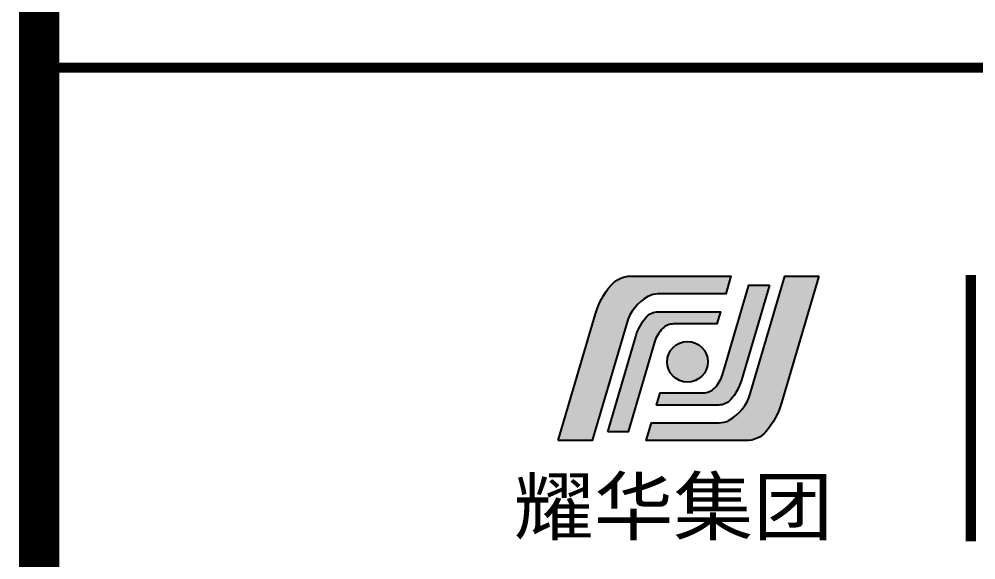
# Model space of a CAD drawing. Extents: x -55118 to 386282, y -631686 to -470886.
# Drawn here: x 63412 to 66750, y -518794 to -516907 of the extents above; entities that cross this region are included whole.
import ezdxf

# ---------------------------------------------------------------- set-up
doc = ezdxf.new("R2010")
doc.units = 0
doc.header["$LTSCALE"] = 1000
doc.header["$MEASUREMENT"] = 0
for name, color, linetype in [('3', 3, 'CONTINUOUS'), ('图框', 4, 'CONTINUOUS'), ('家具', 35, 'CONTINUOUS')]:
    doc.layers.add(name, color=color, linetype=linetype)
doc.styles.add('-黑体', font='simhei.ttf', dxfattribs={"width": 0.8})

# ---------------------------------------------------------------- blocks, each defined once
blk = doc.blocks.new('yhlogo01')
at = {"layer": '家具'}
h = blk.add_hatch(color=5, dxfattribs=at)
h.dxf.hatch_style = 1
h.paths.add_polyline_path([(243496.4297811407, -10479.33175228268, 0.2174727721033012), (243118.6349315595, -10651.80915515404, 0.1075559214367939), (242812.8083269913, -11211.68171805657), (242090.9063861661, -13669.64493794192), (242748.8166466388, -13669.64493794192), (243418.1854214451, -11389.6694430011, -0.19717890885757), (243830.3649421591, -10874.52929703217, -0.1273347370917847), (244024.4521864142, -10824.2865580254), (245336.0998570008, -10824.2865580254), (245437.4898118477, -10479.33175228268)])
h = blk.add_hatch(color=5, dxfattribs=at)
h.dxf.hatch_style = 1
h.paths.add_polyline_path([(245735.4472798892, -13669.64493794192, 0.2174727721032802), (246113.2421294704, -13497.1675350706, 0.1075559214368167), (246419.0687340387, -12937.29497216795), (247140.9706748639, -10479.33175228268), (246483.0604143911, -10479.33175228268), (245813.6916395846, -12759.30724722437, -0.1971789088572864), (245401.5121188709, -13274.4473931924, -0.1273347370917942), (245207.4248746158, -13324.69013219917), (243895.7772040291, -13324.69013219917), (243794.3872491822, -13669.64493794192)])
h = blk.add_hatch(color=5, dxfattribs=at)
h.dxf.hatch_style = 1
h.paths.add_polyline_path([(245430.8611899983, -12877.86638939462, 0.1093664727785229), (245639.453722176, -12499.22633192304), (246182.0387513717, -10651.80915515404), (245784.2922744539, -10651.80915515404), (245272.9346151327, -12391.57994706894, -0.1253067589665132), (245117.453680721, -12653.93890134204, -0.1991992421947447), (244905.0876318119, -12742.04113997891), (244067.0308118332, -12742.04113997888), (243997.167158876, -12979.73532645646), (245205.5967189892, -12979.73532645646, 0.2155993663494431)])
h = blk.add_hatch(color=5, dxfattribs=at)
h.dxf.hatch_style = 1
h.paths.add_polyline_path([(243801.0158710317, -11271.11030082994, 0.10936647277854), (243592.4233388539, -11649.7503583016), (243049.8383096582, -13497.16753507056), (243447.584786576, -13497.16753507056), (243958.942445897, -11757.39674315657, -0.1253067589668707), (244114.4233803088, -11495.03778888262, -0.1991992421947921), (244326.7894292181, -11406.93555024569), (245164.8462491967, -11406.93555024569), (245234.7099021539, -11169.24136376812), (244026.2803420408, -11169.24136376812, 0.2155993663494261)])
h = blk.add_hatch(color=1, dxfattribs=at)
h.dxf.hatch_style = 1
h.paths.add_polyline_path([(244990.8879417925, -12140.39006664162, 1), (244202.3736493761, -12140.39006664162, 1)])
at = {"layer": '家具', "color": 5}
for points in [[(242090.9063861661, -13669.64493794192), (242812.8083269913, -11211.68171805657, -0.1075559214367966), (243118.6349315595, -10651.80915515403, -0.2174727721032954), (243496.4297811407, -10479.33175228268), (245437.4898118477, -10479.33175228268), (245336.0998570008, -10824.2865580254), (244024.4521864141, -10824.2865580254, 0.127334737091765), (243830.3649421591, -10874.52929703217, 0.1971247319399929), (243418.2364854845, -11389.49551083859), (242748.8166466388, -13669.64493794192)], [(247140.9706748639, -10479.33175228268), (246419.0687340387, -12937.29497216802, -0.1075559214367966), (246113.2421294704, -13497.16753507056, -0.2174727721032954), (245735.4472798892, -13669.64493794192), (243794.3872491822, -13669.64493794192), (243895.7772040291, -13324.69013219917), (245207.4248746158, -13324.69013219917, 0.127334737091765), (245401.5121188708, -13274.44739319241, 0.1971247319399929), (245813.6405755455, -12759.481179386), (246483.0604143911, -10479.33175228268)], [(246182.0387513717, -10651.80915515404), (245639.453722176, -12499.22633192298, -0.109366472778548), (245430.8611899982, -12877.86638939465, -0.2155993663494469), (245205.5967189892, -12979.73532645646), (243997.167158876, -12979.73532645646), (244067.0308118332, -12742.04113997888), (244905.0876318119, -12742.04113997891, 0.1991992421947874), (245117.4536807211, -12653.93890134198, 0.1253067589663713), (245272.9346151326, -12391.5799470692), (245784.2922744539, -10651.80915515404)], [(243049.8383096582, -13497.16753507056), (243592.4233388539, -11649.75035830162, -0.109366472778548), (243801.0158710317, -11271.11030082994, -0.2155993663494469), (244026.2803420408, -11169.24136376812), (245234.7099021539, -11169.24136376812), (245164.8462491967, -11406.93555024569), (244326.7894292181, -11406.93555024569, 0.1991992421947874), (244114.4233803088, -11495.03778888261, 0.1253067589663713), (243958.9424458974, -11757.39674315539), (243447.584786576, -13497.16753507056)]]:
    blk.add_lwpolyline(points, format="xyb", close=True, dxfattribs=at)
at = {"layer": '家具', "color": 1}
blk.add_circle((244596.6307955843, -12140.39006664162), 394.2571462081978, dxfattribs=at)

msp = doc.modelspace()

# ---------------------------------------------------------------- linework, layer by layer
at = {"layer": '3', "const_width": 35}
msp.add_lwpolyline([(66732.07585772511, -517800.3922133576), (66732.07585772511, -518729.5137445929)], dxfattribs=at)
at = {"layer": '图框', "const_width": 140}
msp.add_lwpolyline([(69982.45999874303, -513885.5362720899), (63482.45999874303, -513885.5362720899), (63482.45999874291, -571285.5362720899), (69982.45999874291, -571285.5362720899)], close=True, dxfattribs=at)
at = {"layer": '图框', "const_width": 35}
msp.add_lwpolyline([(63482.45999874303, -517076.3713201174), (69983.22828077886, -517076.3713201174)], dxfattribs=at)

# ---------------------------------------------------------------- block references
at = {"layer": '家具', "xscale": 0.18, "yscale": 0.18, "zscale": 0.18}
msp.add_blockref('yhlogo01', (21716.46280775708, -515917.5244129293), dxfattribs=at)

# ---------------------------------------------------------------- texts
at = {"layer": '3', "style": '-黑体', "width": 1.05}
msp.add_text('耀华集团', height=194.1628574223477, dxfattribs=at).set_placement((65138.52877378208, -518705.2466337736))

doc.saveas('drawing.dxf')
